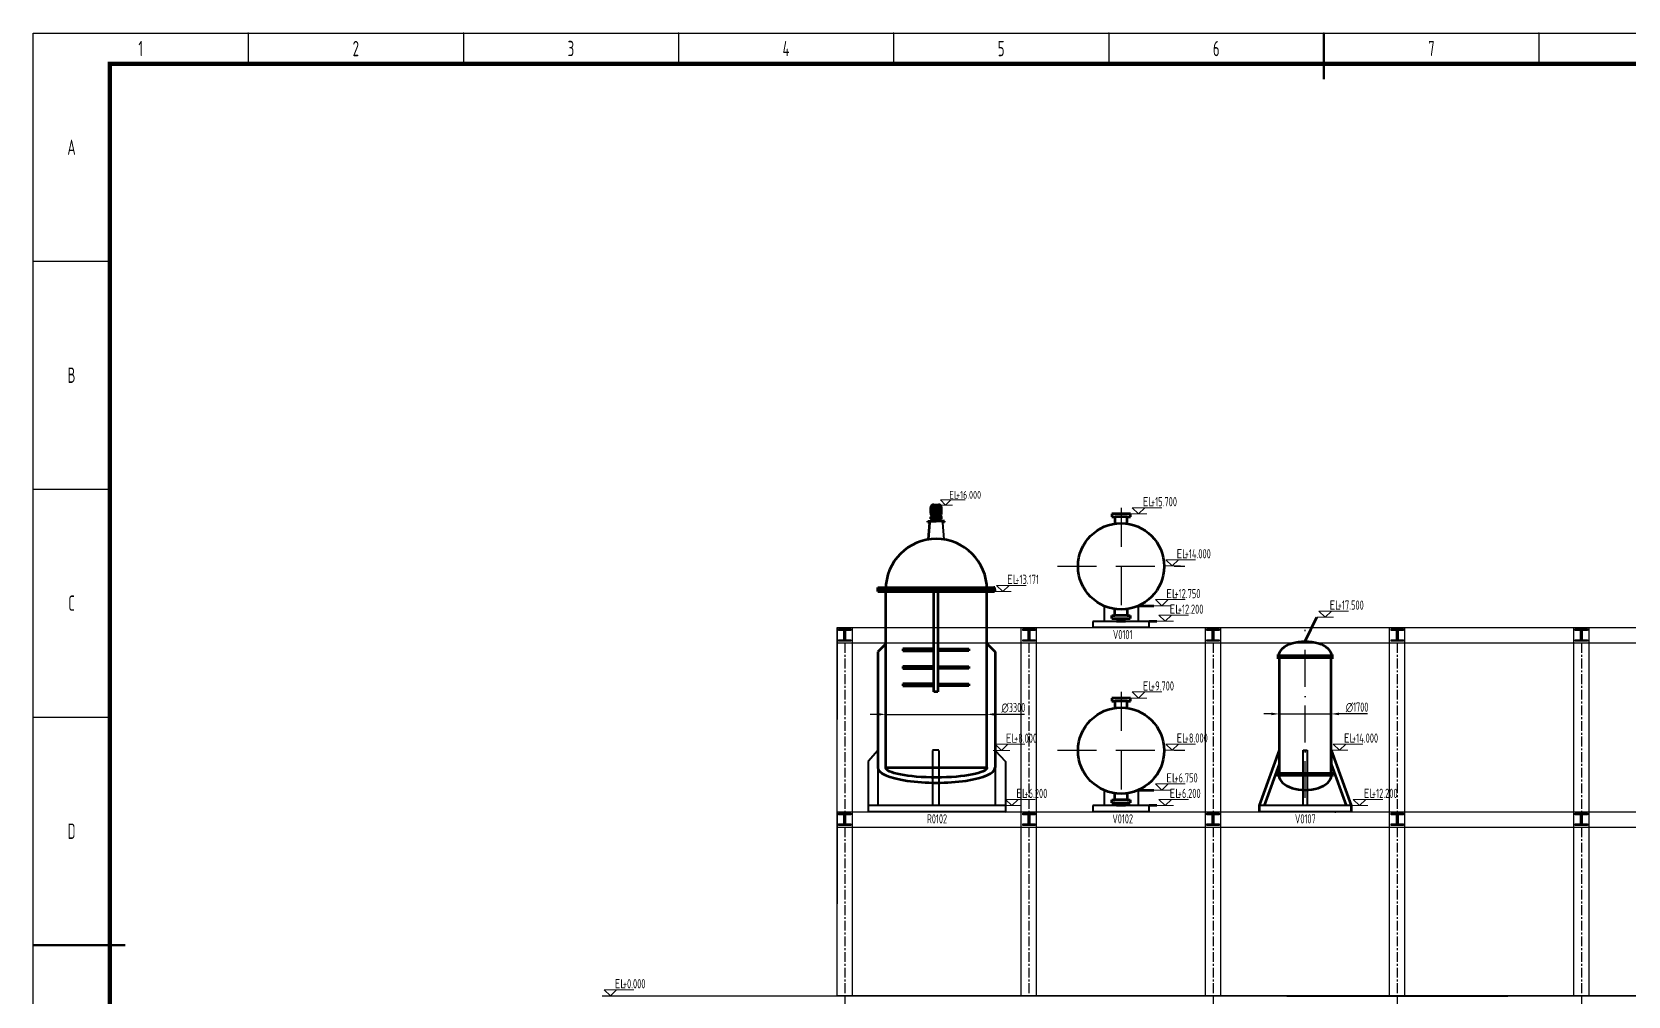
# Model space of a CAD drawing. Header units: millimetres. Extents: x 2250 to 7274, y 852 to 2251.
# Drawn here: x 4339 to 4859, y 1133 to 1447 of the extents above; entities that cross this region are included whole.
import ezdxf
from ezdxf.enums import TextEntityAlignment as Align

# ---------------------------------------------------------------- set-up
doc = ezdxf.new("R2010")
doc.units = ezdxf.units.MM
for name, pattern in [('ACAD_ISO10W100', [18, 12, -3, 0, -3]), ('CENTER', [50.8, 31.75, -6.35, 6.35, -6.35]), ('DASHED', [19.05, 12.7, -6.35])]:
    doc.linetypes.add(name, pattern=pattern)
for name, color, linetype, lineweight in [('05-图框与标题栏', 7, 'Continuous', 25), ('09-文本', 7, 'Continuous', 25), ('13-文本', 7, 'Continuous', 25), ('13-标注', 7, 'Continuous', 15), ('13-标注 @ 1', 7, 'Continuous', 15), ('14-文本', 7, 'Continuous', 25), ('2-建筑物轮廓', 7, 'Continuous', 25), ('5-中心线', 170, 'CENTER', 25), ('6-楼梯&逃生通道', 4, 'Continuous', 25), ('7-设备基础', 140, 'Continuous', 40), ('8-设备轮廓线', 1, 'Continuous', 80), ('9-文本', 7, 'Continuous', 15)]:
    doc.layers.add(name, color=color, linetype=linetype, lineweight=lineweight)
doc.layers.add('3-网格号', color=7, linetype='Continuous', lineweight=25, true_color=0x5bc6e1)
doc.styles.add('5-gbcbig', font='gbenor.shx', dxfattribs={"width": 0.7, "height": 5, "bigfont": 'gbcbig.shx'})
doc.styles.get("Standard").update_dxf_attribs({"font": 'arial.ttf'})
doc.styles.add('国标英文+数字', font='gbenor.shx', dxfattribs={"width": 0.7, "height": 3})
doc.styles.add('图纸中的数字及字母', font='gbenor.shx', dxfattribs={"width": 0.7, "height": 3, "bigfont": 'gbcbig.shx'})
doc.styles.add('工程字', font='gbenor.shx', dxfattribs={"bigfont": 'gbcbig.shx'})
doc.dimstyles.new('ISO-25', dxfattribs={"dimtxt": 2.5, "dimasz": 2.5, "dimexe": 1.25, "dimexo": 0.625, "dimtad": 1, "dimtxsty": 'Standard', "dimcen": 2.5, "dimadec": 0, "dimazin": 0, "dimtfac": 1, "dimtmove": 0, "dimatfit": 3, "dimfxl": 0, "dimarcsym": 0})

# ---------------------------------------------------------------- blocks, each defined once
blk = doc.blocks.new('标高')
at = {"layer": '13-标注'}
for p, q in [((-0.07, 0), (5.35, 0)), ((2.63, 0), (0.58, 2.02)), ((0.58, 2.02), (10.23, 2.02)), ((2.63, 0), (4.68, 2.02))]:
    blk.add_line(p, q, dxfattribs=at)
at = {"layer": '13-标注', "style": '工程字', "width": 0.75}
blk.add_attdef('标高', text='', height=3, dxfattribs=at).set_placement((6.72, 5.48), align=Align.TOP_LEFT)
at = {"layer": '13-标注 @ 1', "insert": (4.04, 5.48), "char_height": 3, "width": 3.6927, "attachment_point": 1, "style": '工程字'}
blk.add_mtext('EL', dxfattribs=at)
blk = doc.blocks.new('*U336')
at = {"layer": '13-标注'}
ref = blk.add_blockref('标高', (4524.37, 1133.11), dxfattribs=at)
ref.add_attrib('标高', '+0.000', dxfattribs={"layer": '13-标注 @ 1', "height": 3, "style": '工程字', "width": 0.75}).set_placement((4531.09, 1138.59), align=Align.TOP_LEFT)
blk = doc.blocks.new('*U410')
at = {"layer": '13-标注'}
ref = blk.add_blockref('标高', (4655.2, 1195.1), dxfattribs=at)
ref.add_attrib('标高', '+6.200', dxfattribs={"layer": '13-标注 @ 1', "height": 3, "style": '工程字', "width": 0.75}).set_placement((4661.93, 1200.57), align=Align.TOP_LEFT)
blk = doc.blocks.new('*U411')
at = {"layer": '13-标注'}
ref = blk.add_blockref('标高', (4652.23, 1264.8), dxfattribs=at)
ref.add_attrib('标高', '+13.171', dxfattribs={"layer": '13-标注 @ 1', "height": 3, "style": '工程字', "width": 0.75}).set_placement((4658.96, 1270.28), align=Align.TOP_LEFT)
blk = doc.blocks.new('*U412')
at = {"layer": '13-标注'}
ref = blk.add_blockref('标高', (4634.03, 1292.96), dxfattribs=dict(at, xscale=0.8354673706024132, yscale=0.8354673706024132, zscale=0.8354673706024132))
ref.add_attrib('标高', '+16.000', dxfattribs={"layer": '13-标注 @ 1', "height": 2.506, "style": '工程字', "width": 0.75}).set_placement((4639.64, 1297.54), align=Align.TOP_LEFT)
blk = doc.blocks.new('*U413')
at = {"layer": '13-标注'}
ref = blk.add_blockref('标高', (4651.81, 1213.06), dxfattribs=at)
ref.add_attrib('标高', '+8.000', dxfattribs={"layer": '13-标注 @ 1', "height": 3, "style": '工程字', "width": 0.75}).set_placement((4658.54, 1218.54), align=Align.TOP_LEFT)
blk = doc.blocks.new('*D264')
at = {"layer": '9-文本', "color": 0, "linetype": 'Continuous', "lineweight": -2, "transparency": 16777216}
for p, q in [((4614.2, 1224.81), (4611.7, 1224.81)), ((4616.7, 1224.81), (4649.7, 1224.81)), ((4661.9, 1224.81), (4652.2, 1224.81))]:
    blk.add_line(p, q, dxfattribs=at)
at = {"layer": '9-文本', "color": 0, "lineweight": 100, "transparency": 16777216}
blk.add_solid([(4614.2, 1225.23), (4614.2, 1224.39), (4616.7, 1224.81)], dxfattribs=at)
at = {"layer": 'Defpoints', "color": 0, "lineweight": 100, "transparency": 16777216}
for p in [(4616.7, 1224.81), (4649.7, 1224.81)]:
    blk.add_point(p, dxfattribs=at)
at = {"layer": '9-文本', "color": 0, "transparency": 16777216, "insert": (4658.3, 1226.93), "char_height": 3, "width": 3.5, "attachment_point": 5, "style": '图纸中的数字及字母', "bg_fill": 3, "box_fill_scale": 1.1, "bg_fill_color": 256, "bg_fill_true_color": 13158600, "bg_fill_transparency": 0}
blk.add_mtext('∅3300', dxfattribs=at)
at = {"layer": '9-文本', "color": 0, "lineweight": 100, "transparency": 16777216}
blk.add_solid([(4652.2, 1225.23), (4652.2, 1224.39), (4649.7, 1224.81)], dxfattribs=at)
blk = doc.blocks.new('*U418')
at = {"layer": '14-文本'}
ref = blk.add_blockref('标高', (4704.08, 1200.16), dxfattribs=at)
ref.add_attrib('标高', '+6.750', dxfattribs={"layer": '13-标注 @ 1', "height": 3, "style": '工程字', "width": 0.75}).set_placement((4710.8, 1205.64), align=Align.TOP_LEFT)
blk = doc.blocks.new('*U419')
at = {"layer": '14-文本'}
ref = blk.add_blockref('标高', (4707.42, 1213.13), dxfattribs=at)
ref.add_attrib('标高', '+8.000', dxfattribs={"layer": '13-标注 @ 1', "height": 3, "style": '工程字', "width": 0.75}).set_placement((4714.15, 1218.61), align=Align.TOP_LEFT)
blk = doc.blocks.new('*U420')
at = {"layer": '14-文本'}
ref = blk.add_blockref('标高', (4705.15, 1195.11), dxfattribs=at)
ref.add_attrib('标高', '+6.200', dxfattribs={"layer": '13-标注 @ 1', "height": 3, "style": '工程字', "width": 0.75}).set_placement((4711.88, 1200.58), align=Align.TOP_LEFT)
blk = doc.blocks.new('*U421')
at = {"layer": '14-文本'}
ref = blk.add_blockref('标高', (4696.43, 1230.09), dxfattribs=at)
ref.add_attrib('标高', '+9.700', dxfattribs={"layer": '13-标注 @ 1', "height": 3, "style": '工程字', "width": 0.75}).set_placement((4703.15, 1235.57), align=Align.TOP_LEFT)
blk = doc.blocks.new('*U422')
at = {"layer": '14-文本'}
ref = blk.add_blockref('标高', (4704.08, 1260.16), dxfattribs=at)
ref.add_attrib('标高', '+12.750', dxfattribs={"layer": '13-标注 @ 1', "height": 3, "style": '工程字', "width": 0.75}).set_placement((4710.8, 1265.64), align=Align.TOP_LEFT)
blk = doc.blocks.new('*U423')
at = {"layer": '14-文本'}
ref = blk.add_blockref('标高', (4707.42, 1273.13), dxfattribs=at)
ref.add_attrib('标高', '+14.000', dxfattribs={"layer": '13-标注 @ 1', "height": 3, "style": '工程字', "width": 0.75}).set_placement((4714.15, 1278.61), align=Align.TOP_LEFT)
blk = doc.blocks.new('*U424')
at = {"layer": '14-文本'}
ref = blk.add_blockref('标高', (4705.15, 1255.11), dxfattribs=at)
ref.add_attrib('标高', '+12.200', dxfattribs={"layer": '13-标注 @ 1', "height": 3, "style": '工程字', "width": 0.75}).set_placement((4711.88, 1260.58), align=Align.TOP_LEFT)
blk = doc.blocks.new('*U425')
at = {"layer": '14-文本'}
ref = blk.add_blockref('标高', (4696.43, 1290.09), dxfattribs=at)
ref.add_attrib('标高', '+15.700', dxfattribs={"layer": '13-标注 @ 1', "height": 3, "style": '工程字', "width": 0.75}).set_placement((4703.15, 1295.57), align=Align.TOP_LEFT)
blk = doc.blocks.new('*U426')
at = {"layer": '14-文本'}
ref = blk.add_blockref('标高', (4757.27, 1256.42), dxfattribs=at)
ref.add_attrib('标高', '+17.500', dxfattribs={"layer": '13-标注 @ 1', "height": 3, "style": '工程字', "width": 0.75}).set_placement((4764, 1261.9), align=Align.TOP_LEFT)
blk = doc.blocks.new('*U427')
at = {"layer": '14-文本'}
ref = blk.add_blockref('标高', (4761.94, 1213.11), dxfattribs=at)
ref.add_attrib('标高', '+14.000', dxfattribs={"layer": '13-标注 @ 1', "height": 3, "style": '工程字', "width": 0.75}).set_placement((4768.66, 1218.59), align=Align.TOP_LEFT)
blk = doc.blocks.new('*U428')
at = {"layer": '14-文本'}
ref = blk.add_blockref('标高', (4768.42, 1195.11), dxfattribs=at)
ref.add_attrib('标高', '+12.200', dxfattribs={"layer": '13-标注 @ 1', "height": 3, "style": '工程字', "width": 0.75}).set_placement((4775.14, 1200.59), align=Align.TOP_LEFT)
blk = doc.blocks.new('*D286')
at = {"layer": '9-文本', "color": 0, "linetype": 'Continuous', "lineweight": -2, "transparency": 16777216}
for p, q in [((4742.37, 1224.96), (4739.87, 1224.96)), ((4744.87, 1224.96), (4761.87, 1224.96)), ((4773.72, 1224.96), (4764.37, 1224.96))]:
    blk.add_line(p, q, dxfattribs=at)
at = {"layer": '9-文本', "color": 0, "lineweight": 100, "transparency": 16777216}
blk.add_solid([(4742.37, 1225.37), (4742.37, 1224.54), (4744.87, 1224.96)], dxfattribs=at)
at = {"layer": 'Defpoints', "color": 0, "lineweight": 100, "transparency": 16777216}
for p in [(4744.87, 1224.96), (4761.87, 1224.96)]:
    blk.add_point(p, dxfattribs=at)
at = {"layer": '9-文本', "color": 0, "transparency": 16777216, "insert": (4770.29, 1227.08), "char_height": 3, "width": 3.5, "attachment_point": 5, "style": '图纸中的数字及字母', "bg_fill": 3, "box_fill_scale": 1.1, "bg_fill_color": 256, "bg_fill_true_color": 13158600, "bg_fill_transparency": 0}
blk.add_mtext('∅1700', dxfattribs=at)
at = {"layer": '9-文本', "color": 0, "lineweight": 100, "transparency": 16777216}
blk.add_solid([(4764.37, 1225.37), (4764.37, 1224.54), (4761.87, 1224.96)], dxfattribs=at)

msp = doc.modelspace()

# ---------------------------------------------------------------- hatches: boundary and pattern name
at = {"layer": '2-建筑物轮廓'}
h = msp.add_hatch(color=1, dxfattribs=at)
h.dxf.hatch_style = 1
h.paths.add_polyline_path([(4603.117, 1252.111), (4603.117, 1249.111), (4601.367, 1249.111), (4601.367, 1248.611), (4605.367, 1248.611), (4605.367, 1249.111), (4603.617, 1249.111), (4603.617, 1252.111), (4605.367, 1252.111), (4605.367, 1252.611), (4601.367, 1252.611), (4601.367, 1252.111)])
h = msp.add_hatch(color=1, dxfattribs=at)
h.dxf.hatch_style = 1
h.paths.add_polyline_path([(4603.117, 1252.111), (4603.117, 1249.111), (4601.367, 1249.111), (4601.367, 1248.611), (4605.367, 1248.611), (4605.367, 1249.111), (4603.617, 1249.111), (4603.617, 1252.111), (4605.367, 1252.111), (4605.367, 1252.611), (4601.367, 1252.611), (4601.367, 1252.111)])
h = msp.add_hatch(color=1, dxfattribs=at)
h.dxf.hatch_style = 1
h.paths.add_polyline_path([(4663.117, 1252.111), (4663.117, 1249.111), (4661.367, 1249.111), (4661.367, 1248.611), (4665.367, 1248.611), (4665.367, 1249.111), (4663.617, 1249.111), (4663.617, 1252.111), (4665.367, 1252.111), (4665.367, 1252.611), (4661.367, 1252.611), (4661.367, 1252.111)])
h = msp.add_hatch(color=1, dxfattribs=at)
h.dxf.hatch_style = 1
h.paths.add_polyline_path([(4663.117, 1252.111), (4663.117, 1249.111), (4661.367, 1249.111), (4661.367, 1248.611), (4665.367, 1248.611), (4665.367, 1249.111), (4663.617, 1249.111), (4663.617, 1252.111), (4665.367, 1252.111), (4665.367, 1252.611), (4661.367, 1252.611), (4661.367, 1252.111)])
h = msp.add_hatch(color=1, dxfattribs=at)
h.dxf.hatch_style = 1
h.paths.add_polyline_path([(4723.117, 1252.111), (4723.117, 1249.111), (4721.367, 1249.111), (4721.367, 1248.611), (4725.367, 1248.611), (4725.367, 1249.111), (4723.617, 1249.111), (4723.617, 1252.111), (4725.367, 1252.111), (4725.367, 1252.611), (4721.367, 1252.611), (4721.367, 1252.111)])
h = msp.add_hatch(color=1, dxfattribs=at)
h.dxf.hatch_style = 1
h.paths.add_polyline_path([(4723.117, 1252.111), (4723.117, 1249.111), (4721.367, 1249.111), (4721.367, 1248.611), (4725.367, 1248.611), (4725.367, 1249.111), (4723.617, 1249.111), (4723.617, 1252.111), (4725.367, 1252.111), (4725.367, 1252.611), (4721.367, 1252.611), (4721.367, 1252.111)])
h = msp.add_hatch(color=1, dxfattribs=at)
h.dxf.hatch_style = 1
h.paths.add_polyline_path([(4783.117, 1252.111), (4783.117, 1249.111), (4781.367, 1249.111), (4781.367, 1248.611), (4785.367, 1248.611), (4785.367, 1249.111), (4783.617, 1249.111), (4783.617, 1252.111), (4785.367, 1252.111), (4785.367, 1252.611), (4781.367, 1252.611), (4781.367, 1252.111)])
h = msp.add_hatch(color=1, dxfattribs=at)
h.dxf.hatch_style = 1
h.paths.add_polyline_path([(4843.117, 1252.111), (4843.117, 1249.111), (4841.367, 1249.111), (4841.367, 1248.611), (4845.367, 1248.611), (4845.367, 1249.111), (4843.617, 1249.111), (4843.617, 1252.111), (4845.367, 1252.111), (4845.367, 1252.611), (4841.367, 1252.611), (4841.367, 1252.111)])
h = msp.add_hatch(color=1, dxfattribs=at)
h.dxf.hatch_style = 1
h.paths.add_polyline_path([(4843.117, 1252.111), (4843.117, 1249.111), (4841.367, 1249.111), (4841.367, 1248.611), (4845.367, 1248.611), (4845.367, 1249.111), (4843.617, 1249.111), (4843.617, 1252.111), (4845.367, 1252.111), (4845.367, 1252.611), (4841.367, 1252.611), (4841.367, 1252.111)])
h = msp.add_hatch(color=1, dxfattribs=at)
h.dxf.hatch_style = 1
h.paths.add_polyline_path([(4603.117, 1192.111), (4603.117, 1189.111), (4601.367, 1189.111), (4601.367, 1188.611), (4605.367, 1188.611), (4605.367, 1189.111), (4603.617, 1189.111), (4603.617, 1192.111), (4605.367, 1192.111), (4605.367, 1192.611), (4601.367, 1192.611), (4601.367, 1192.111)])
h = msp.add_hatch(color=1, dxfattribs=at)
h.dxf.hatch_style = 1
h.paths.add_polyline_path([(4603.117, 1192.111), (4603.117, 1189.111), (4601.367, 1189.111), (4601.367, 1188.611), (4605.367, 1188.611), (4605.367, 1189.111), (4603.617, 1189.111), (4603.617, 1192.111), (4605.367, 1192.111), (4605.367, 1192.611), (4601.367, 1192.611), (4601.367, 1192.111)])
h = msp.add_hatch(color=1, dxfattribs=at)
h.dxf.hatch_style = 1
h.paths.add_polyline_path([(4663.117, 1192.111), (4663.117, 1189.111), (4661.367, 1189.111), (4661.367, 1188.611), (4665.367, 1188.611), (4665.367, 1189.111), (4663.617, 1189.111), (4663.617, 1192.111), (4665.367, 1192.111), (4665.367, 1192.611), (4661.367, 1192.611), (4661.367, 1192.111)])
h = msp.add_hatch(color=1, dxfattribs=at)
h.dxf.hatch_style = 1
h.paths.add_polyline_path([(4663.117, 1192.111), (4663.117, 1189.111), (4661.367, 1189.111), (4661.367, 1188.611), (4665.367, 1188.611), (4665.367, 1189.111), (4663.617, 1189.111), (4663.617, 1192.111), (4665.367, 1192.111), (4665.367, 1192.611), (4661.367, 1192.611), (4661.367, 1192.111)])
h = msp.add_hatch(color=1, dxfattribs=at)
h.dxf.hatch_style = 1
h.paths.add_polyline_path([(4723.117, 1192.111), (4723.117, 1189.111), (4721.367, 1189.111), (4721.367, 1188.611), (4725.367, 1188.611), (4725.367, 1189.111), (4723.617, 1189.111), (4723.617, 1192.111), (4725.367, 1192.111), (4725.367, 1192.611), (4721.367, 1192.611), (4721.367, 1192.111)])
h = msp.add_hatch(color=1, dxfattribs=at)
h.dxf.hatch_style = 1
h.paths.add_polyline_path([(4723.117, 1192.111), (4723.117, 1189.111), (4721.367, 1189.111), (4721.367, 1188.611), (4725.367, 1188.611), (4725.367, 1189.111), (4723.617, 1189.111), (4723.617, 1192.111), (4725.367, 1192.111), (4725.367, 1192.611), (4721.367, 1192.611), (4721.367, 1192.111)])
h = msp.add_hatch(color=1, dxfattribs=at)
h.dxf.hatch_style = 1
h.paths.add_polyline_path([(4783.117, 1192.111), (4783.117, 1189.111), (4781.367, 1189.111), (4781.367, 1188.611), (4785.367, 1188.611), (4785.367, 1189.111), (4783.617, 1189.111), (4783.617, 1192.111), (4785.367, 1192.111), (4785.367, 1192.611), (4781.367, 1192.611), (4781.367, 1192.111)])
h = msp.add_hatch(color=1, dxfattribs=at)
h.dxf.hatch_style = 1
h.paths.add_polyline_path([(4843.117, 1192.111), (4843.117, 1189.111), (4841.367, 1189.111), (4841.367, 1188.611), (4845.367, 1188.611), (4845.367, 1189.111), (4843.617, 1189.111), (4843.617, 1192.111), (4845.367, 1192.111), (4845.367, 1192.611), (4841.367, 1192.611), (4841.367, 1192.111)])
h = msp.add_hatch(color=1, dxfattribs=at)
h.dxf.hatch_style = 1
h.paths.add_polyline_path([(4843.117, 1192.111), (4843.117, 1189.111), (4841.367, 1189.111), (4841.367, 1188.611), (4845.367, 1188.611), (4845.367, 1189.111), (4843.617, 1189.111), (4843.617, 1192.111), (4845.367, 1192.111), (4845.367, 1192.611), (4841.367, 1192.611), (4841.367, 1192.111)])

# ---------------------------------------------------------------- linework, layer by layer
at = {"layer": '05-图框与标题栏'}
for p, q in [((4338.951, 1446.64), (5179.951, 1446.64)), ((4338.951, 852.64), (4338.951, 1446.64)), ((4409.035, 1446.64), (4409.035, 1436.64)), ((4479.118, 1446.64), (4479.118, 1436.64)), ((4549.201, 1446.64), (4549.201, 1436.64)), ((4619.285, 1446.64), (4619.285, 1436.64)), ((4689.368, 1446.64), (4689.368, 1436.64)), ((4829.535, 1446.64), (4829.535, 1436.64)), ((4338.951, 1372.39), (4363.951, 1372.39)), ((4338.951, 1298.14), (4363.951, 1298.14)), ((4338.951, 1223.89), (4363.951, 1223.89))]:
    msp.add_line(p, q, dxfattribs=at)
at = {"layer": '05-图框与标题栏', "const_width": 0.8}
for points in [[(4759.451, 1446.64), (4759.451, 1431.64)], [(4338.951, 1149.64), (4368.951, 1149.64)]]:
    msp.add_lwpolyline(points, dxfattribs=at)
at = {"layer": '05-图框与标题栏', "const_width": 1.4}
msp.add_lwpolyline([(4363.951, 1436.64), (4363.951, 862.64), (5169.951, 862.64), (5169.951, 1436.64)], close=True, dxfattribs=at)
at = {"layer": '05-图框与标题栏'}
for p in [(4409.035, 1446.64), (4409.035, 1446.64), (4409.035, 1446.64), (4479.118, 1446.64), (4479.118, 1446.64), (4479.118, 1446.64), (4549.201, 1446.64), (4549.201, 1446.64), (4549.201, 1446.64), (4619.285, 1446.64), (4619.285, 1446.64), (4619.285, 1446.64), (4689.368, 1446.64), (4689.368, 1446.64), (4689.368, 1446.64), (4759.451, 1446.64), (4759.451, 1446.64), (4759.451, 1446.64), (4829.535, 1446.64), (4829.535, 1446.64), (4829.535, 1446.64)]:
    msp.add_point(p, dxfattribs=at)
at = {"layer": '14-文本', "lineweight": 100}
for p, q in [((4699.024, 1260.164), (4704.075, 1260.164)), ((4705.081, 1255.105), (4702.579, 1255.101)), ((4753.367, 1248.604), (4757.201, 1256.422)), ((4699.024, 1200.164), (4704.075, 1200.164)), ((4705.081, 1195.105), (4702.579, 1195.101))]:
    msp.add_line(p, q, dxfattribs=at)
at = {"layer": '14-文本'}
for p, q in [((4601.367, 1252.111), (4601.367, 1252.611)), ((4601.367, 1252.611), (4605.367, 1252.611)), ((4601.367, 1252.111), (4601.367, 1252.611)), ((4601.367, 1252.611), (4605.367, 1252.611)), ((4603.117, 1252.111), (4601.367, 1252.111)), ((4603.117, 1252.111), (4601.367, 1252.111)), ((4601.367, 1248.611), (4601.367, 1249.111)), ((4601.367, 1249.111), (4603.117, 1249.111)), ((4601.367, 1248.611), (4601.367, 1249.111)), ((4601.367, 1249.111), (4603.117, 1249.111)), ((4605.367, 1248.611), (4601.367, 1248.611)), ((4605.367, 1248.611), (4601.367, 1248.611)), ((4603.117, 1249.111), (4603.117, 1252.111)), ((4603.117, 1249.111), (4603.117, 1252.111)), ((4605.367, 1252.111), (4603.617, 1252.111)), ((4603.617, 1252.111), (4603.617, 1249.111)), ((4605.367, 1252.111), (4603.617, 1252.111)), ((4603.617, 1252.111), (4603.617, 1249.111)), ((4603.617, 1249.111), (4605.367, 1249.111)), ((4603.617, 1249.111), (4605.367, 1249.111)), ((4605.367, 1252.611), (4605.367, 1252.111)), ((4605.367, 1252.611), (4605.367, 1252.111)), ((4605.367, 1249.111), (4605.367, 1248.611)), ((4605.367, 1249.111), (4605.367, 1248.611)), ((4661.367, 1252.111), (4661.367, 1252.611)), ((4661.367, 1252.611), (4665.367, 1252.611)), ((4661.367, 1252.111), (4661.367, 1252.611)), ((4661.367, 1252.611), (4665.367, 1252.611)), ((4663.117, 1252.111), (4661.367, 1252.111)), ((4663.117, 1252.111), (4661.367, 1252.111)), ((4661.367, 1248.611), (4661.367, 1249.111)), ((4661.367, 1249.111), (4663.117, 1249.111)), ((4661.367, 1248.611), (4661.367, 1249.111)), ((4661.367, 1249.111), (4663.117, 1249.111)), ((4665.367, 1248.611), (4661.367, 1248.611)), ((4665.367, 1248.611), (4661.367, 1248.611)), ((4663.117, 1249.111), (4663.117, 1252.111)), ((4663.117, 1249.111), (4663.117, 1252.111)), ((4665.367, 1252.111), (4663.617, 1252.111)), ((4663.617, 1252.111), (4663.617, 1249.111)), ((4665.367, 1252.111), (4663.617, 1252.111)), ((4663.617, 1252.111), (4663.617, 1249.111)), ((4663.617, 1249.111), (4665.367, 1249.111)), ((4663.617, 1249.111), (4665.367, 1249.111)), ((4665.367, 1252.611), (4665.367, 1252.111)), ((4665.367, 1252.611), (4665.367, 1252.111)), ((4665.367, 1249.111), (4665.367, 1248.611)), ((4665.367, 1249.111), (4665.367, 1248.611)), ((4721.367, 1252.111), (4721.367, 1252.611)), ((4721.367, 1252.611), (4725.367, 1252.611)), ((4721.367, 1252.111), (4721.367, 1252.611)), ((4721.367, 1252.611), (4725.367, 1252.611)), ((4723.117, 1252.111), (4721.367, 1252.111)), ((4723.117, 1252.111), (4721.367, 1252.111)), ((4721.367, 1248.611), (4721.367, 1249.111)), ((4721.367, 1249.111), (4723.117, 1249.111)), ((4721.367, 1248.611), (4721.367, 1249.111)), ((4721.367, 1249.111), (4723.117, 1249.111)), ((4725.367, 1248.611), (4721.367, 1248.611)), ((4725.367, 1248.611), (4721.367, 1248.611)), ((4723.117, 1249.111), (4723.117, 1252.111)), ((4723.117, 1249.111), (4723.117, 1252.111)), ((4725.367, 1252.111), (4723.617, 1252.111)), ((4723.617, 1252.111), (4723.617, 1249.111)), ((4725.367, 1252.111), (4723.617, 1252.111)), ((4723.617, 1252.111), (4723.617, 1249.111)), ((4723.617, 1249.111), (4725.367, 1249.111)), ((4723.617, 1249.111), (4725.367, 1249.111)), ((4725.367, 1252.611), (4725.367, 1252.111)), ((4725.367, 1252.611), (4725.367, 1252.111)), ((4725.367, 1249.111), (4725.367, 1248.611)), ((4725.367, 1249.111), (4725.367, 1248.611)), ((4781.367, 1252.111), (4781.367, 1252.611)), ((4781.367, 1252.611), (4785.367, 1252.611)), ((4783.117, 1252.111), (4781.367, 1252.111)), ((4781.367, 1248.611), (4781.367, 1249.111)), ((4781.367, 1249.111), (4783.117, 1249.111)), ((4785.367, 1248.611), (4781.367, 1248.611)), ((4783.117, 1249.111), (4783.117, 1252.111)), ((4785.367, 1252.111), (4783.617, 1252.111)), ((4783.617, 1252.111), (4783.617, 1249.111)), ((4783.617, 1249.111), (4785.367, 1249.111)), ((4785.367, 1252.611), (4785.367, 1252.111)), ((4785.367, 1252.611), (4785.367, 1252.111)), ((4785.367, 1249.111), (4785.367, 1248.611)), ((4841.367, 1252.111), (4841.367, 1252.611)), ((4841.367, 1252.611), (4845.367, 1252.611)), ((4841.367, 1252.111), (4841.367, 1252.611)), ((4841.367, 1252.611), (4845.367, 1252.611)), ((4843.117, 1252.111), (4841.367, 1252.111)), ((4843.117, 1252.111), (4841.367, 1252.111)), ((4841.367, 1248.611), (4841.367, 1249.111)), ((4841.367, 1249.111), (4843.117, 1249.111)), ((4841.367, 1248.611), (4841.367, 1249.111)), ((4841.367, 1249.111), (4843.117, 1249.111)), ((4845.367, 1248.611), (4841.367, 1248.611)), ((4845.367, 1248.611), (4841.367, 1248.611)), ((4843.117, 1249.111), (4843.117, 1252.111)), ((4843.117, 1249.111), (4843.117, 1252.111)), ((4845.367, 1252.111), (4843.617, 1252.111)), ((4843.617, 1252.111), (4843.617, 1249.111)), ((4845.367, 1252.111), (4843.617, 1252.111)), ((4843.617, 1252.111), (4843.617, 1249.111)), ((4843.617, 1249.111), (4845.367, 1249.111)), ((4843.617, 1249.111), (4845.367, 1249.111)), ((4845.367, 1252.611), (4845.367, 1252.111)), ((4845.367, 1252.611), (4845.367, 1252.111)), ((4845.367, 1249.111), (4845.367, 1248.611)), ((4845.367, 1249.111), (4845.367, 1248.611)), ((4601.367, 1192.111), (4601.367, 1192.611)), ((4601.367, 1192.611), (4605.367, 1192.611)), ((4601.367, 1192.111), (4601.367, 1192.611)), ((4601.367, 1192.611), (4605.367, 1192.611)), ((4603.117, 1192.111), (4601.367, 1192.111)), ((4603.117, 1192.111), (4601.367, 1192.111)), ((4603.117, 1189.111), (4603.117, 1192.111)), ((4603.117, 1189.111), (4603.117, 1192.111)), ((4605.367, 1192.111), (4603.617, 1192.111)), ((4603.617, 1192.111), (4603.617, 1189.111)), ((4605.367, 1192.111), (4603.617, 1192.111)), ((4603.617, 1192.111), (4603.617, 1189.111)), ((4605.367, 1192.611), (4605.367, 1192.111)), ((4605.367, 1192.611), (4605.367, 1192.111)), ((4661.367, 1192.111), (4661.367, 1192.611)), ((4661.367, 1192.611), (4665.367, 1192.611)), ((4661.367, 1192.111), (4661.367, 1192.611)), ((4661.367, 1192.611), (4665.367, 1192.611)), ((4663.117, 1192.111), (4661.367, 1192.111)), ((4663.117, 1192.111), (4661.367, 1192.111)), ((4663.117, 1189.111), (4663.117, 1192.111)), ((4663.117, 1189.111), (4663.117, 1192.111)), ((4665.367, 1192.111), (4663.617, 1192.111)), ((4663.617, 1192.111), (4663.617, 1189.111)), ((4665.367, 1192.111), (4663.617, 1192.111)), ((4663.617, 1192.111), (4663.617, 1189.111)), ((4665.367, 1192.611), (4665.367, 1192.111)), ((4665.367, 1192.611), (4665.367, 1192.111)), ((4721.367, 1192.111), (4721.367, 1192.611)), ((4721.367, 1192.611), (4725.367, 1192.611)), ((4721.367, 1192.111), (4721.367, 1192.611)), ((4721.367, 1192.611), (4725.367, 1192.611)), ((4723.117, 1192.111), (4721.367, 1192.111)), ((4723.117, 1192.111), (4721.367, 1192.111)), ((4723.117, 1189.111), (4723.117, 1192.111)), ((4723.117, 1189.111), (4723.117, 1192.111)), ((4725.367, 1192.111), (4723.617, 1192.111)), ((4723.617, 1192.111), (4723.617, 1189.111)), ((4725.367, 1192.111), (4723.617, 1192.111)), ((4723.617, 1192.111), (4723.617, 1189.111)), ((4725.367, 1192.611), (4725.367, 1192.111)), ((4725.367, 1192.611), (4725.367, 1192.111)), ((4781.367, 1192.111), (4781.367, 1192.611)), ((4781.367, 1192.611), (4785.367, 1192.611)), ((4783.117, 1192.111), (4781.367, 1192.111)), ((4783.117, 1189.111), (4783.117, 1192.111)), ((4785.367, 1192.111), (4783.617, 1192.111)), ((4783.617, 1192.111), (4783.617, 1189.111)), ((4785.367, 1192.611), (4785.367, 1192.111)), ((4785.367, 1192.611), (4785.367, 1192.111)), ((4841.367, 1192.111), (4841.367, 1192.611)), ((4841.367, 1192.611), (4845.367, 1192.611)), ((4841.367, 1192.111), (4841.367, 1192.611)), ((4841.367, 1192.611), (4845.367, 1192.611)), ((4843.117, 1192.111), (4841.367, 1192.111)), ((4843.117, 1192.111), (4841.367, 1192.111)), ((4843.117, 1189.111), (4843.117, 1192.111)), ((4843.117, 1189.111), (4843.117, 1192.111)), ((4845.367, 1192.111), (4843.617, 1192.111)), ((4843.617, 1192.111), (4843.617, 1189.111)), ((4845.367, 1192.111), (4843.617, 1192.111)), ((4843.617, 1192.111), (4843.617, 1189.111)), ((4845.367, 1192.611), (4845.367, 1192.111)), ((4845.367, 1192.611), (4845.367, 1192.111)), ((4601.367, 1188.611), (4601.367, 1189.111)), ((4601.367, 1189.111), (4603.117, 1189.111)), ((4601.367, 1188.611), (4601.367, 1189.111)), ((4601.367, 1189.111), (4603.117, 1189.111)), ((4605.367, 1188.611), (4601.367, 1188.611)), ((4605.367, 1188.611), (4601.367, 1188.611)), ((4603.617, 1189.111), (4605.367, 1189.111)), ((4603.617, 1189.111), (4605.367, 1189.111)), ((4605.367, 1189.111), (4605.367, 1188.611)), ((4605.367, 1189.111), (4605.367, 1188.611)), ((4661.367, 1188.611), (4661.367, 1189.111)), ((4661.367, 1189.111), (4663.117, 1189.111)), ((4661.367, 1188.611), (4661.367, 1189.111)), ((4661.367, 1189.111), (4663.117, 1189.111)), ((4665.367, 1188.611), (4661.367, 1188.611)), ((4665.367, 1188.611), (4661.367, 1188.611)), ((4663.617, 1189.111), (4665.367, 1189.111)), ((4663.617, 1189.111), (4665.367, 1189.111)), ((4665.367, 1189.111), (4665.367, 1188.611)), ((4665.367, 1189.111), (4665.367, 1188.611)), ((4721.367, 1188.611), (4721.367, 1189.111)), ((4721.367, 1189.111), (4723.117, 1189.111)), ((4721.367, 1188.611), (4721.367, 1189.111)), ((4721.367, 1189.111), (4723.117, 1189.111)), ((4725.367, 1188.611), (4721.367, 1188.611)), ((4725.367, 1188.611), (4721.367, 1188.611)), ((4723.617, 1189.111), (4725.367, 1189.111)), ((4723.617, 1189.111), (4725.367, 1189.111)), ((4725.367, 1189.111), (4725.367, 1188.611)), ((4725.367, 1189.111), (4725.367, 1188.611)), ((4781.367, 1188.611), (4781.367, 1189.111)), ((4781.367, 1189.111), (4783.117, 1189.111)), ((4785.367, 1188.611), (4781.367, 1188.611)), ((4783.617, 1189.111), (4785.367, 1189.111)), ((4785.367, 1189.111), (4785.367, 1188.611)), ((4841.367, 1188.611), (4841.367, 1189.111)), ((4841.367, 1189.111), (4843.117, 1189.111)), ((4841.367, 1188.611), (4841.367, 1189.111)), ((4841.367, 1189.111), (4843.117, 1189.111)), ((4845.367, 1188.611), (4841.367, 1188.611)), ((4845.367, 1188.611), (4841.367, 1188.611)), ((4843.617, 1189.111), (4845.367, 1189.111)), ((4843.617, 1189.111), (4845.367, 1189.111)), ((4845.367, 1189.111), (4845.367, 1188.611)), ((4845.367, 1189.111), (4845.367, 1188.611))]:
    msp.add_line(p, q, dxfattribs=at)
at = {"layer": '2-建筑物轮廓', "ltscale": 0.1}
for p, q in [((4600.867, 1193.111), (4600.867, 1253.111)), ((4600.867, 1193.111), (4600.867, 1253.111)), ((4605.867, 1193.111), (4605.867, 1253.111)), ((4605.867, 1193.111), (4605.867, 1253.111)), ((4605.867, 1253.111), (4660.867, 1253.111)), ((4660.867, 1193.111), (4660.867, 1253.111)), ((4660.867, 1193.111), (4660.867, 1253.111)), ((4665.867, 1193.111), (4665.867, 1253.111)), ((4665.867, 1193.111), (4665.867, 1253.111)), ((4665.867, 1253.111), (4720.867, 1253.111)), ((4720.867, 1193.111), (4720.867, 1253.111)), ((4725.867, 1193.111), (4725.867, 1253.111)), ((4725.867, 1253.111), (4780.867, 1253.111)), ((4780.867, 1193.111), (4780.867, 1253.111)), ((4785.867, 1193.111), (4785.867, 1253.111)), ((4785.867, 1253.111), (4840.867, 1253.111)), ((4840.867, 1193.111), (4840.867, 1253.111)), ((4845.867, 1193.111), (4845.867, 1253.111)), ((4845.867, 1253.111), (4905.867, 1253.111)), ((4600.867, 1133.111), (4600.867, 1193.111)), ((4600.867, 1133.111), (4600.867, 1193.111)), ((4600.867, 1193.111), (4845.867, 1193.111)), ((4605.867, 1133.111), (4605.867, 1193.111)), ((4605.867, 1133.111), (4605.867, 1193.111)), ((4605.867, 1193.111), (4660.867, 1193.111)), ((4660.867, 1133.111), (4660.867, 1193.111)), ((4660.867, 1133.111), (4660.867, 1193.111)), ((4665.867, 1133.111), (4665.867, 1193.111)), ((4665.867, 1133.111), (4665.867, 1193.111)), ((4665.867, 1193.111), (4720.867, 1193.111)), ((4665.867, 1193.111), (4720.867, 1193.111)), ((4665.867, 1193.111), (4720.867, 1193.111)), ((4720.867, 1133.111), (4720.867, 1193.111)), ((4725.867, 1133.111), (4725.867, 1193.111)), ((4725.867, 1193.111), (4780.867, 1193.111)), ((4725.867, 1193.111), (4780.867, 1193.111)), ((4780.867, 1133.111), (4780.867, 1193.111)), ((4785.867, 1133.111), (4785.867, 1193.111)), ((4785.867, 1193.111), (4840.867, 1193.111)), ((4840.867, 1133.111), (4840.867, 1193.111)), ((4845.867, 1133.111), (4845.867, 1193.111)), ((4845.867, 1193.111), (4905.867, 1193.111)), ((4524.295, 1133.111), (4905.868, 1133.105)), ((4600.867, 1133.111), (4845.867, 1133.111)), ((4982.439, 1133.111), (4600.867, 1133.105)), ((4665.867, 1133.111), (4720.867, 1133.111)), ((4665.867, 1133.111), (4720.867, 1133.111)), ((4725.867, 1133.111), (4780.867, 1133.111))]:
    msp.add_line(p, q, dxfattribs=at)
at = {"layer": '2-建筑物轮廓'}
for p, q in [((4600.867, 1253.111), (4845.867, 1253.111)), ((4600.867, 1248.111), (4845.867, 1248.111)), ((4600.867, 1248.111), (4905.868, 1248.111)), ((4600.867, 1193.111), (4845.867, 1193.111)), ((4600.867, 1188.111), (4845.867, 1188.111)), ((4600.867, 1188.111), (4905.868, 1188.111))]:
    msp.add_line(p, q, dxfattribs=at)
at = {"layer": '3-网格号', "ltscale": 0.1}
for p, q in [((4603.367, 1133.111), (4603.367, 1033.483)), ((4603.367, 1133.111), (4603.367, 1033.483)), ((4723.367, 1133.111), (4723.367, 1033.545)), ((4723.367, 1133.111), (4723.367, 1033.545)), ((4783.367, 1133.111), (4783.367, 1033.545)), ((4783.367, 1133.111), (4783.367, 1033.545)), ((4843.367, 1133.111), (4843.367, 1033.545)), ((4843.367, 1133.111), (4843.367, 1033.545))]:
    msp.add_line(p, q, dxfattribs=at)
at = {"layer": '5-中心线', "linetype": 'DASHED'}
for p, q in [((4693.396, 1292.114), (4693.396, 1254.096)), ((4672.637, 1273.105), (4714.155, 1273.105)), ((4693.396, 1232.114), (4693.396, 1194.096)), ((4672.637, 1213.105), (4714.155, 1213.105))]:
    msp.add_line(p, q, dxfattribs=at)
at = {"layer": '5-中心线', "ltscale": 0.1}
for p, q in [((4603.367, 1253.111), (4603.367, 1193.111)), ((4603.367, 1253.111), (4603.367, 1193.111)), ((4663.367, 1253.111), (4663.367, 1193.111)), ((4663.367, 1253.111), (4663.367, 1193.111)), ((4723.367, 1253.111), (4723.367, 1193.111)), ((4783.367, 1253.111), (4783.367, 1193.111)), ((4843.367, 1253.111), (4843.367, 1193.111)), ((4603.367, 1193.111), (4603.367, 1133.111)), ((4603.367, 1193.111), (4603.367, 1133.111)), ((4663.367, 1193.111), (4663.367, 1133.111)), ((4663.367, 1193.111), (4663.367, 1133.111)), ((4723.367, 1193.111), (4723.367, 1133.111)), ((4783.367, 1193.111), (4783.367, 1133.111)), ((4843.367, 1193.111), (4843.367, 1133.111))]:
    msp.add_line(p, q, dxfattribs=at)
at = {"layer": '5-中心线', "linetype": 'ACAD_ISO10W100'}
msp.add_line((4753.367, 1197.581), (4753.367, 1252.331), dxfattribs=at)
at = {"layer": '6-楼梯&逃生通道'}
for p, q in [((4600.867, 1253.111), (4600.867, 1223.111)), ((4600.867, 1193.111), (4600.867, 1163.111))]:
    msp.add_line(p, q, dxfattribs=at)
at = {"layer": '7-设备基础'}
for p, q in [((4687.951, 1255.092), (4687.942, 1260.089)), ((4699.015, 1255.127), (4699.024, 1260.164)), ((4702.579, 1255.105), (4684.178, 1255.105)), ((4684.178, 1255.091), (4684.178, 1253.111)), ((4702.579, 1253.111), (4702.579, 1255.101)), ((4702.568, 1253.111), (4684.167, 1253.111)), ((4614.108, 1213.097), (4610.946, 1209.444)), ((4631.994, 1213.269), (4634.057, 1213.269)), ((4632.031, 1195.097), (4632.031, 1213.097)), ((4634.031, 1213.097), (4634.031, 1195.097)), ((4652.325, 1213.062), (4655.788, 1209.481)), ((4752.754, 1195.114), (4752.754, 1213.113)), ((4752.754, 1213.113), (4753.987, 1213.113)), ((4753.987, 1213.113), (4753.987, 1195.114)), ((4610.946, 1209.444), (4610.946, 1193.097)), ((4614.108, 1208.527), (4614.126, 1195.097)), ((4652.325, 1208.527), (4652.325, 1195.097)), ((4655.788, 1209.481), (4655.788, 1193.12)), ((4687.951, 1195.092), (4687.942, 1200.089)), ((4699.015, 1195.127), (4699.024, 1200.164)), ((4655.788, 1195.097), (4610.946, 1195.097)), ((4655.788, 1193.12), (4610.946, 1193.101)), ((4655.203, 1193.132), (4655.788, 1193.12)), ((4702.568, 1193.111), (4684.167, 1193.111)), ((4702.579, 1195.105), (4684.178, 1195.105)), ((4684.178, 1195.091), (4684.178, 1193.111)), ((4702.579, 1193.111), (4702.579, 1195.101)), ((4768.343, 1195.114), (4738.391, 1195.114)), ((4768.343, 1193.117), (4738.391, 1193.104)), ((4763.083, 1193.12), (4763.343, 1193.115))]:
    msp.add_line(p, q, dxfattribs=at)
at = {"layer": '7-设备基础', "lineweight": 100}
for p, q in [((4744.867, 1213.113), (4738.391, 1195.114)), ((4744.867, 1213.113), (4744.867, 1208.601)), ((4761.867, 1213.113), (4768.343, 1195.114)), ((4761.867, 1213.113), (4761.867, 1208.601)), ((4744.867, 1208.601), (4740.015, 1195.114)), ((4761.867, 1208.601), (4766.72, 1195.114)), ((4738.391, 1195.114), (4738.392, 1193.104)), ((4768.343, 1195.114), (4768.343, 1193.117))]:
    msp.add_line(p, q, dxfattribs=at)
at = {"layer": '7-设备基础', "ltscale": 0.1}
msp.add_line((4747.367, 1133.111), (4819.367, 1133.111), dxfattribs=at)
at = {"layer": '8-设备轮廓线'}
for p, q in [((4631.378, 1290.322), (4631.389, 1292.127)), ((4631.487, 1292.552), (4633.139, 1292.552)), ((4631.709, 1289.524), (4631.533, 1289.795)), ((4631.669, 1292.552), (4631.658, 1290.035)), ((4631.96, 1292.552), (4631.949, 1290.035)), ((4632.251, 1292.552), (4632.24, 1290.035)), ((4632.358, 1293.096), (4633.919, 1293.096)), ((4632.542, 1292.552), (4632.531, 1290.035)), ((4632.833, 1292.552), (4632.822, 1290.035)), ((4634.791, 1292.552), (4633.139, 1292.552)), ((4633.154, 1292.552), (4633.143, 1290.035)), ((4633.445, 1292.552), (4633.434, 1290.035)), ((4633.736, 1292.552), (4633.725, 1290.035)), ((4634.027, 1292.552), (4634.015, 1290.035)), ((4634.317, 1292.552), (4634.306, 1290.035)), ((4634.546, 1289.524), (4634.722, 1289.795)), ((4634.608, 1292.552), (4634.597, 1290.035)), ((4634.878, 1290.322), (4634.889, 1292.127)), ((4696.43, 1290.093), (4690.418, 1290.093)), ((4690.418, 1290.093), (4690.418, 1289.091)), ((4696.43, 1289.091), (4696.43, 1290.093)), ((4630.389, 1287.674), (4630.752, 1287.674)), ((4630.389, 1287.419), (4630.389, 1287.674)), ((4630.389, 1287.419), (4630.934, 1287.419)), ((4631.012, 1287.34), (4630.582, 1281.731)), ((4630.752, 1287.713), (4633.128, 1287.713)), ((4631.188, 1287.713), (4631.188, 1287.781)), ((4631.188, 1287.781), (4633.128, 1287.781)), ((4631.709, 1289.524), (4631.378, 1289.111)), ((4631.378, 1289.111), (4634.878, 1289.111)), ((4631.378, 1288.785), (4634.878, 1288.785)), ((4631.378, 1288.46), (4633.128, 1288.46)), ((4631.709, 1288.266), (4631.378, 1288.46)), ((4631.709, 1289.524), (4633.128, 1289.524)), ((4631.709, 1289.524), (4633.128, 1289.524)), ((4631.709, 1288.266), (4633.128, 1288.266)), ((4631.709, 1288.266), (4631.709, 1287.781)), ((4634.546, 1289.524), (4633.128, 1289.524)), ((4634.546, 1289.524), (4633.128, 1289.524)), ((4634.878, 1288.46), (4633.128, 1288.46)), ((4634.546, 1288.266), (4633.128, 1288.266)), ((4635.067, 1287.781), (4633.128, 1287.781)), ((4635.503, 1287.713), (4633.128, 1287.713)), ((4634.546, 1289.524), (4634.878, 1289.111)), ((4634.546, 1288.266), (4634.878, 1288.46)), ((4634.546, 1288.266), (4634.546, 1287.781)), ((4635.067, 1287.713), (4635.067, 1287.781)), ((4635.867, 1287.419), (4635.321, 1287.419)), ((4635.503, 1287.674), (4635.503, 1287.713)), ((4635.867, 1287.674), (4635.503, 1287.674)), ((4635.867, 1287.419), (4635.867, 1287.674)), ((4690.418, 1289.091), (4691.42, 1289.091)), ((4691.42, 1286.943), (4691.42, 1289.091)), ((4695.428, 1289.091), (4691.42, 1289.091)), ((4695.428, 1286.943), (4695.428, 1289.091)), ((4695.428, 1289.091), (4696.43, 1289.091)), ((4614.158, 1265.44), (4614.158, 1266.074)), ((4614.158, 1266.074), (4651.892, 1266.074)), ((4616.697, 1265.44), (4614.158, 1265.44)), ((4614.158, 1264.805), (4614.158, 1265.44)), ((4614.158, 1264.805), (4651.892, 1264.805)), ((4616.697, 1265.44), (4649.696, 1265.44)), ((4616.697, 1265.44), (4649.696, 1265.44)), ((4616.697, 1207.474), (4616.697, 1264.805)), ((4632.391, 1232.106), (4632.391, 1264.805)), ((4632.391, 1264.805), (4633.66, 1264.805)), ((4633.66, 1264.805), (4633.66, 1232.106)), ((4649.696, 1265.44), (4652.234, 1265.44)), ((4649.696, 1207.474), (4649.696, 1264.805)), ((4652.234, 1266.074), (4651.892, 1266.074)), ((4652.234, 1264.805), (4651.892, 1264.805)), ((4652.234, 1265.44), (4652.234, 1266.074)), ((4652.234, 1265.44), (4652.234, 1264.805)), ((4691.325, 1256.981), (4691.325, 1259.139)), ((4695.4, 1259.129), (4695.4, 1256.981)), ((4690.39, 1255.979), (4690.39, 1256.981)), ((4690.39, 1256.981), (4691.392, 1256.981)), ((4690.39, 1255.979), (4696.402, 1255.979)), ((4695.4, 1256.981), (4691.392, 1256.981)), ((4694.873, 1255.105), (4691.873, 1255.105)), ((4695.4, 1256.981), (4696.402, 1256.981)), ((4696.402, 1256.981), (4696.402, 1255.979)), ((4616.697, 1247.808), (4614.108, 1245.192)), ((4614.108, 1245.192), (4614.108, 1207.474)), ((4623.506, 1246.097), (4622.237, 1246.097)), ((4622.237, 1246.097), (4622.237, 1245.462)), ((4622.237, 1245.462), (4632.391, 1245.462)), ((4632.391, 1246.097), (4623.506, 1246.097)), ((4633.66, 1246.097), (4643.814, 1246.097)), ((4643.814, 1245.462), (4633.66, 1245.462)), ((4643.814, 1246.097), (4643.814, 1245.462)), ((4649.736, 1247.808), (4652.325, 1245.192)), ((4652.325, 1245.192), (4652.325, 1207.474)), ((4762.575, 1243.887), (4744.159, 1243.887)), ((4762.575, 1243.178), (4744.159, 1243.178)), ((4744.867, 1243.178), (4744.867, 1205.605)), ((4761.867, 1205.605), (4761.867, 1243.178)), ((4623.506, 1240.386), (4622.237, 1240.386)), ((4622.237, 1240.386), (4622.237, 1239.751)), ((4622.237, 1239.751), (4632.391, 1239.751)), ((4632.391, 1240.386), (4623.506, 1240.386)), ((4633.66, 1240.425), (4643.814, 1240.425)), ((4643.814, 1239.79), (4633.66, 1239.79)), ((4643.814, 1240.425), (4643.814, 1239.79)), ((4623.506, 1234.699), (4622.237, 1234.699)), ((4622.237, 1234.699), (4622.237, 1234.064)), ((4622.237, 1234.064), (4632.391, 1234.064)), ((4632.391, 1234.699), (4623.506, 1234.699)), ((4633.633, 1234.766), (4643.787, 1234.766)), ((4643.787, 1234.131), (4633.633, 1234.131)), ((4643.787, 1234.766), (4643.787, 1234.131)), ((4633.025, 1232.106), (4632.391, 1232.106)), ((4633.66, 1232.106), (4633.025, 1232.106)), ((4696.43, 1230.093), (4690.418, 1230.093)), ((4690.418, 1230.093), (4690.418, 1229.091)), ((4690.418, 1229.091), (4691.42, 1229.091)), ((4691.42, 1226.943), (4691.42, 1229.091)), ((4695.428, 1229.091), (4691.42, 1229.091)), ((4695.428, 1226.943), (4695.428, 1229.091)), ((4695.428, 1229.091), (4696.43, 1229.091)), ((4696.43, 1229.091), (4696.43, 1230.093)), ((4616.696, 1207.474), (4649.695, 1207.474)), ((4762.575, 1205.605), (4744.159, 1205.605)), ((4762.575, 1204.897), (4744.159, 1204.897)), ((4690.39, 1195.979), (4690.39, 1196.981)), ((4690.39, 1196.981), (4691.392, 1196.981)), ((4691.325, 1196.981), (4691.325, 1199.139)), ((4695.4, 1196.981), (4691.392, 1196.981)), ((4695.4, 1199.129), (4695.4, 1196.981)), ((4695.4, 1196.981), (4696.402, 1196.981)), ((4696.402, 1196.981), (4696.402, 1195.979)), ((4690.39, 1195.979), (4696.402, 1195.979)), ((4694.873, 1195.105), (4691.873, 1195.105))]:
    msp.add_line(p, q, dxfattribs=at)
at = {"layer": '8-设备轮廓线', "lineweight": 40}
msp.add_line((4635.244, 1287.34), (4635.676, 1281.752), dxfattribs=at)
at = {"layer": '8-设备轮廓线'}
for points in [[(4631.421, 1290.035), (4633.128, 1290.035)], [(4634.835, 1290.035), (4633.128, 1290.035)], [(4631.378, 1288.46), (4631.378, 1289.111)], [(4634.878, 1288.46), (4634.878, 1289.111)]]:
    msp.add_lwpolyline(points, dxfattribs=at)
for centre in [(4693.396, 1273.014), (4693.396, 1213.014)]:
    msp.add_circle(centre, 14.029, dxfattribs=at)
for centre, radius, start, end in [((4632.347, 1290.322), 0.97, 180, 212.91156), ((4632.358, 1292.127), 0.97, 90, 180), ((4633.919, 1292.127), 0.97, 0, 90), ((4633.908, 1290.322), 0.97, 327.08844, 0), ((4635.321, 1287.342), 0.0776, 90, 181.62327), ((4633.196, 1265.44), 16.5, 0, 180)]:
    msp.add_arc(centre, radius, start, end, dxfattribs=at)
at = {"layer": '8-设备轮廓线', "extrusion": (0, 0, -1)}
for centre, major_axis, ratio, start_param, end_param in [((4753.367, 1243.887), (-8.5, 0), 0.555, 0, 3.1415927), ((4633.196, 1207.474), (-16.5, 0), 0.1950846, 3.1415927, 6.2831853)]:
    msp.add_ellipse(centre, major_axis=major_axis, ratio=ratio, start_param=start_param, end_param=end_param, dxfattribs=at)
at = {"layer": '8-设备轮廓线'}
for centre, major_axis, ratio in [((4633.236, 1207.474), (-19.129, 0), 0.2585996), ((4753.367, 1204.897), (-8.5, 0), 0.555)]:
    msp.add_ellipse(centre, major_axis=major_axis, ratio=ratio, start_param=0, end_param=3.1415927, dxfattribs=at)

# ---------------------------------------------------------------- block references
at = {"layer": '09-文本', "lineweight": 100}
for name in ['*U412', '*U425', '*U423', '*U411', '*U422', '*U424', '*U426', '*U421', '*U413', '*U419', '*U427', '*U418', '*U410', '*U420', '*U428', '*U336']:
    msp.add_blockref(name, (0, 0), dxfattribs=at)

# ---------------------------------------------------------------- texts
at = {"layer": '05-图框与标题栏', "char_height": 5, "attachment_point": 5, "style": '5-gbcbig'}
for s, width, gutter_width, insert in [('1', 70.08333, 25, (4373.993, 1441.64)), ('2', 70.08333, 12.5, (4444.076, 1441.64)), ('3', 70.08333, 25, (4514.16, 1441.64)), ('4', 70.08333, 25, (4584.243, 1441.64)), ('5', 70.08333, 25, (4654.326, 1441.64)), ('6', 70.08333, 25, (4724.41, 1441.64)), ('7', 70.08333, 25, (4794.493, 1441.64)), ('A', 25, 25, (4351.451, 1409.515)), ('B', 25, 25, (4351.451, 1335.265)), ('C', 25, 25, (4351.451, 1261.015)), ('D', 25, 25, (4351.451, 1186.765))]:
    msp.add_mtext_dynamic_manual_height_columns(s, width=width, gutter_width=gutter_width, heights=[0], dxfattribs=dict(at, insert=insert))
at = {"layer": '13-文本', "char_height": 3, "attachment_point": 5, "style": '国标英文+数字'}
for s, insert in [('V0101', (4693.922, 1250.788)), ('R0102', (4633.422, 1190.788)), ('V0102', (4693.922, 1190.788)), ('V0107', (4753.422, 1190.788))]:
    msp.add_mtext_dynamic_manual_height_columns(s, width=20.34727, gutter_width=25, heights=[0], dxfattribs=dict(at, insert=insert))

# ---------------------------------------------------------------- next in the draw order: dimensions: what is measured, and where the dimension line sits
at = {"layer": '9-文本'}
for p1, p2, picture, middle in [((4616.697, 1224.809), (4649.696, 1224.809), '*D264', (4658.297, 1226.934)), ((4744.867, 1224.956), (4761.867, 1224.956), '*D286', (4770.293, 1227.081))]:
    dim = msp.add_diameter_dim_2p(p1=p1, p2=p2, text='<>00', dimstyle='ISO-25', override={"dimtxsty": '图纸中的数字及字母', "dimtfill": 1, "dimarcsym": 1}, dxfattribs=at)
    dim.commit()
    dim.dimension.update_dxf_attribs({"geometry": picture, "text_midpoint": middle})

doc.saveas('drawing.dxf')
